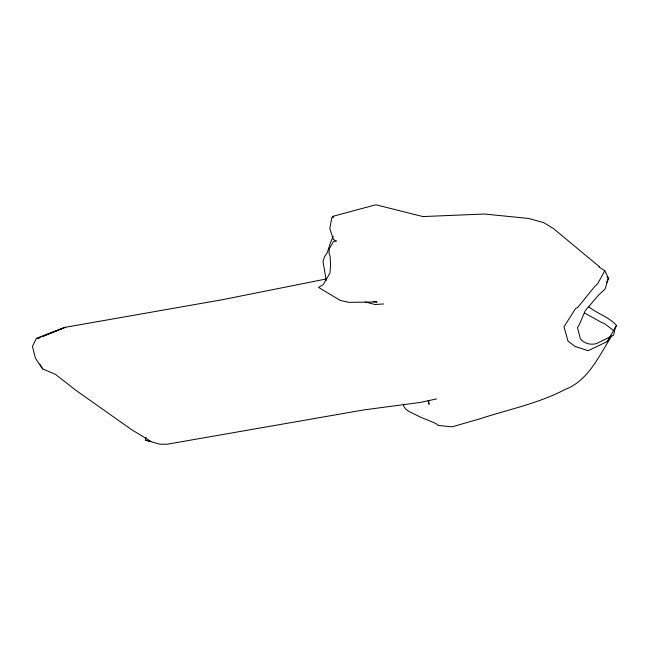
<?xml version="1.0" encoding="UTF-8"?>
<svg xmlns="http://www.w3.org/2000/svg" width="649" height="649" viewBox="0 0 649 649"><rect width="100%" height="100%" fill="white"/><g stroke="black" fill="none" stroke-linecap="round" stroke-linejoin="round"><path stroke-width="0.97" d="M403.686 404.084L403.637 406.006L405.828 409.227L408.821 411.369L420.844 417.299L433.386 422.394L436.801 424.121L437.491 425.192L438.481 425.184M436.566 398.932L420.073 402.453L363.773 409.925L167.337 444.192L160.133 444.224L145.538 440.233L145.976 437.426M333.253 236.228L330.479 242.621L327.388 252.339L324.33 257.174L323.007 261.49L326.236 280.4M606.385 282.672L608.462 278.283L604.803 270.722L599.027 266.999M604.803 270.722L597.615 283.84L595.117 286.031L577.861 307.293L575.598 308.502L563.981 326.804L568.013 341.147L575.063 346.42L588.124 350.695L607.245 341.569L611.22 336.02M588.343 306.474C597.267 313.775 608.673 316.753 616.55 325.417L607.196 341.593M616.55 325.417L615.236 327.664L613.678 335.127L596.301 343.637C590.501 345.195 584.116 343.54 580.32 338.705L577.505 327.575L579.549 324.143L585.211 310.749L598.832 294.776L605.046 289.138L608.462 278.283L606.937 277.139M611.074 336.888C598.727 356.512 588.091 380.817 564.849 389.595C538.329 403.467 508.743 409.397 480.495 418.637L452.158 426.823L438.432 425.476M41.966 336.685L65.143 327.331L222.68 299.651L326.114 278.997M43.856 335.955L65.143 327.331L36.425 338.259L32.45 346.436L35.395 358.175L42.647 368.916L55.392 374.327L76.136 390.495L131.796 429.792L150.868 441.336L145.538 440.233M333.026 217.918L332.613 216.385L375.909 204.776L422.945 216.571L484.454 214.016L528.789 218.478L543.732 222.639L553.565 228.651L599.376 266.707M383.656 303.951L374.927 304.495L365.476 302.004M332.613 216.385L333.789 216.685L331.809 217.447L329.846 228.699L333.391 239.578L336.717 241.047L333.481 241.485L329.335 248.77L328.97 252.915L330.13 256.566L330.592 265.53L329.911 273.18L323.251 284.53L318.594 287.41L340.206 300.39L348.756 302.353L377.061 301.972L373.07 301.477M584.676 313.061L602.142 322.772L604.024 323.299L613.873 330.69M39.816 364.154L42.647 368.916M428.178 400.417L429.005 404.311L428.6 400.328M40.124 337.448L37.374 338.575L40.157 337.456"/></g></svg>
